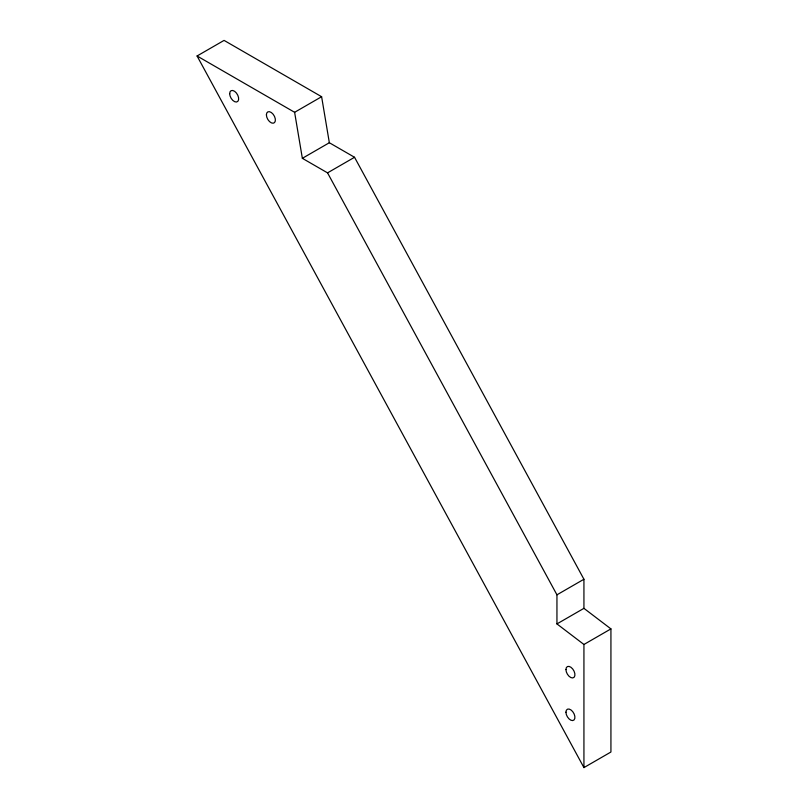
<?xml version="1.0" encoding="UTF-8"?>
<svg xmlns="http://www.w3.org/2000/svg" width="808" height="808" viewBox="0 0 808 808"><rect width="100%" height="100%" fill="white"/><g stroke="black" fill="none" stroke-linecap="round" stroke-linejoin="round"><path stroke-width="1.21" d="M197.071 55.984L224.069 40.4L321.614 96.718L329.341 142.733L354.54 157.277L583.932 579.255L583.932 608.343L610.929 628.897L610.929 752.016L583.932 767.6L197.071 55.984L294.617 112.302L302.354 158.317L327.543 172.862L556.944 594.829L556.944 623.917L583.932 644.481L583.932 767.6M294.617 112.302L321.614 96.718M302.354 158.317L329.341 142.733M327.543 172.862L354.54 157.277M556.944 594.829L583.932 579.255M556.944 623.917L583.932 608.343M583.932 644.481L610.929 628.897M229.674 93.637A6.363 3.676 60 0 0 236.421 102.03A6.363 3.676 60 0 0 236.421 93.031A6.363 3.676 60 0 0 229.674 93.637M266.398 114.837A6.363 3.676 60 0 0 273.144 123.23A6.363 3.676 60 0 0 273.144 114.231A6.363 3.676 60 0 0 266.398 114.837M565.943 669.549A6.363 3.676 60 0 0 572.69 677.942A6.363 3.676 60 0 0 572.69 668.943A6.363 3.676 60 0 0 565.943 669.549M565.943 712.181A6.363 3.676 60 0 0 572.69 720.574A6.363 3.676 60 0 0 572.69 711.585A6.363 3.676 60 0 0 565.943 712.181"/></g></svg>
